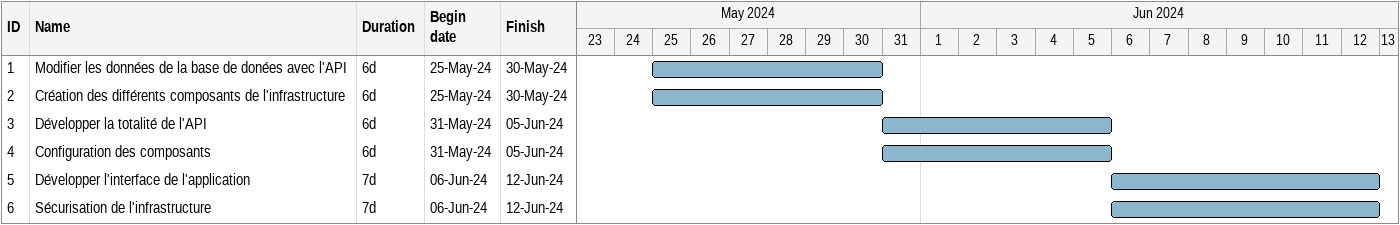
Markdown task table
| ID | Task | Duration | Start | Finish |
|---|---|---|---|---|
| 1 | Modifier les données de la base de donées avec l'API | 6d | 2024-05-25 | 2024-05-30 |
| 2 | Création des différents composants de l'infrastructure | 6d | 2024-05-25 | 2024-05-30 |
| 3 | Développer la totalité de l'API | 6d | 2024-05-31 | 2024-06-05 |
| 4 | Configuration des composants | 6d | 2024-05-31 | 2024-06-05 |
| 5 | Développer l'interface de l'application | 7d | 2024-06-06 | 2024-06-12 |
| 6 | Sécurisation de l'infrastructure | 7d | 2024-06-06 | 2024-06-12 |
